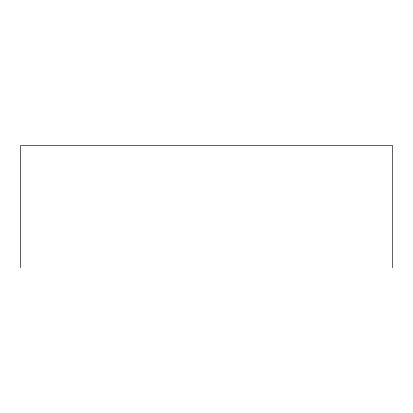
<?xml version="1.0" encoding="UTF-8"?>
<svg xmlns="http://www.w3.org/2000/svg" width="413" height="413" viewBox="0 0 413 413"><rect width="100%" height="100%" fill="white"/><g stroke="black" fill="none" stroke-linecap="round" stroke-linejoin="round"><path stroke-width="0.62" d="M392.35 267.629L392.35 145.371L20.65 145.371L20.65 267.629"/></g></svg>
